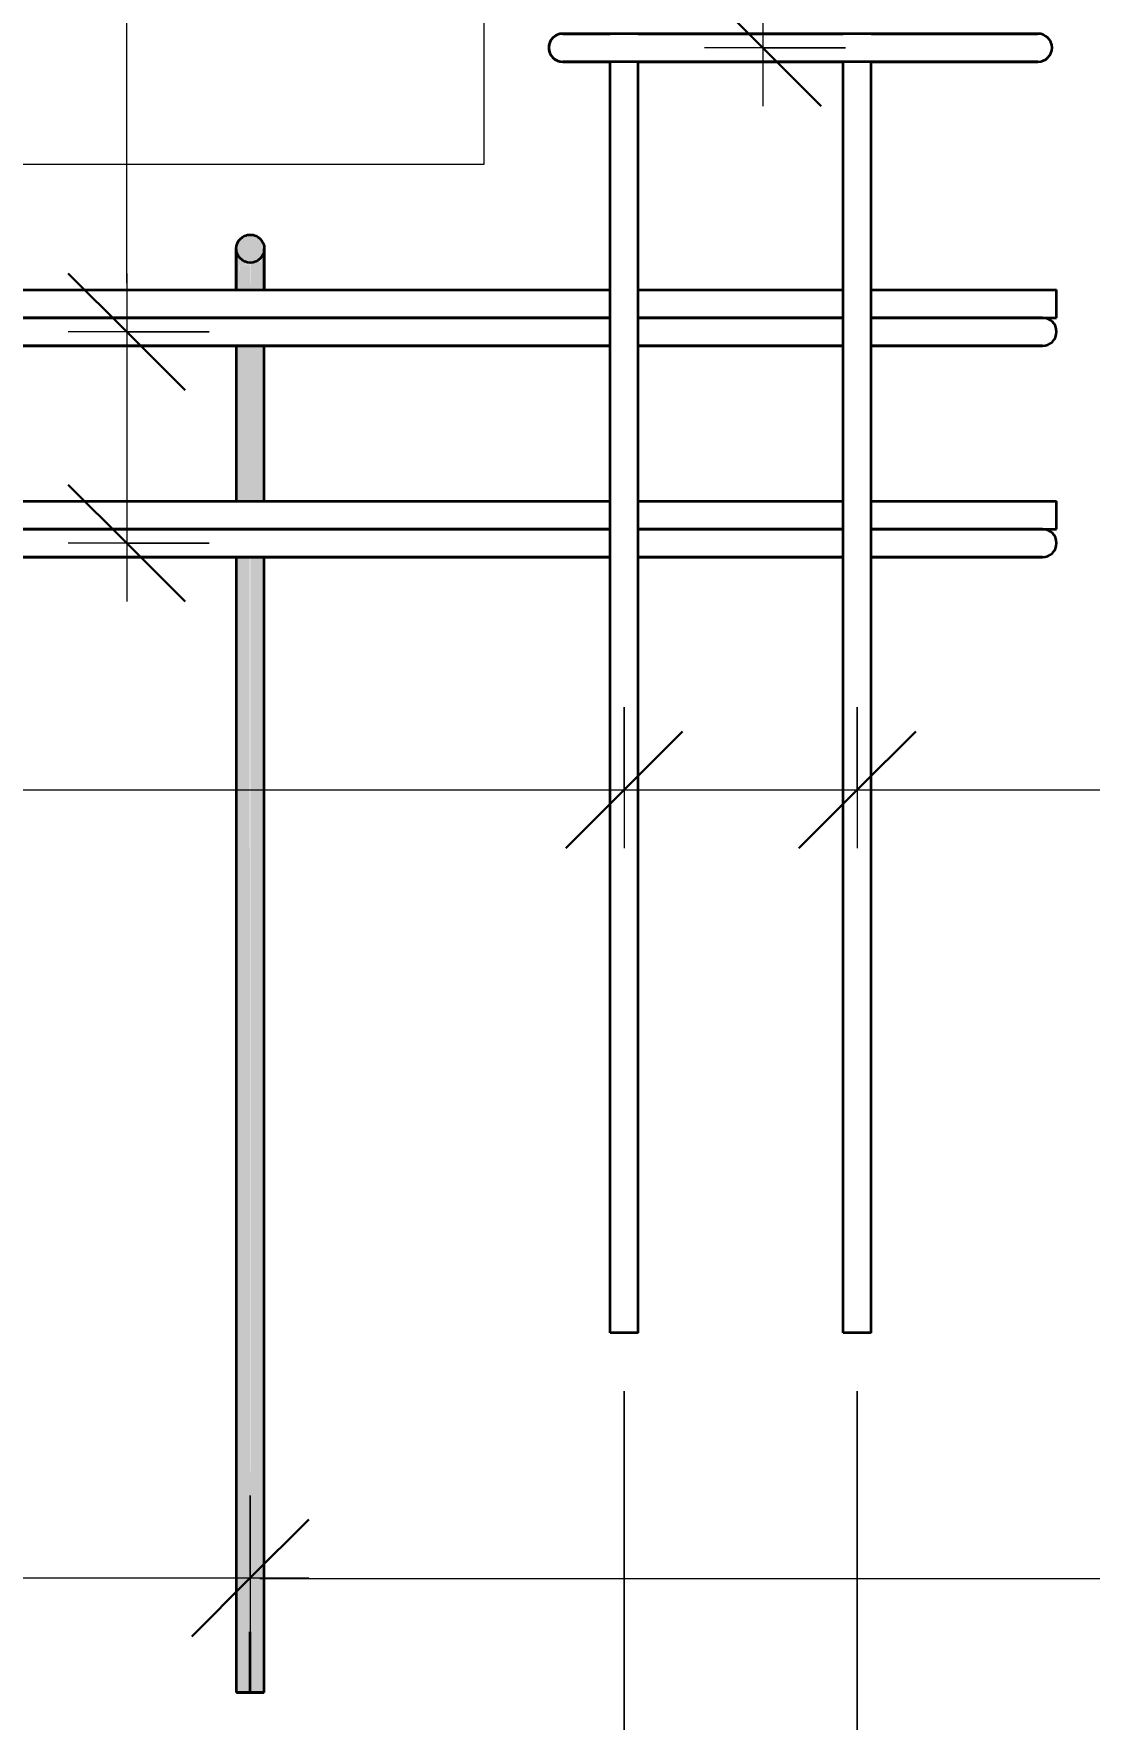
# Model space of a CAD drawing. Header units: millimetres. Extents: x -39709 to 12452, y -4989 to 80275.
# Drawn here: x 7869 to 8321, y -315 to 406 of the extents above; entities that cross this region are included whole.
import ezdxf

# ---------------------------------------------------------------- set-up
doc = ezdxf.new("R2010")
doc.units = ezdxf.units.MM
for name, color, linetype, lineweight in [('AA_Dim', 7, 'Continuous', 9), ('AA_Dim-25', 7, 'Continuous', 9), ('AA_Oformlenie', 7, 'Continuous', 9), ('AA_Vinoska', 7, 'Continuous', 9), ('AF_Stena_Опалубка', 253, 'Continuous', 20), ('KR_Armatura_Tonkie', 7, 'Continuous', 20)]:
    doc.layers.add(name, color=color, linetype=linetype, lineweight=lineweight)
doc.styles.add('ISOCPEUR_6', font='isocpeur.TTF', dxfattribs={"width": 0.9, "height": 62.5})
doc.styles.add('ISOCPEUR_7', font='isocpeur.TTF', dxfattribs={"width": 0.8, "height": 62.5})
doc.styles.add('ISOCPEUR_8', font='isocpeur.TTF', dxfattribs={"width": 0.85, "height": 62.5})
doc.dimstyles.new('05_Округл_1мм__прозр__1', dxfattribs={"dimscale": 304.8, "dimtxt": 62.672186, "dimasz": 0.139436, "dimexe": 0.123031, "dimexo": 0.082021, "dimgap": 0.008202, "dimtad": 1, "dimdec": 0, "dimdsep": 46, "dimtxsty": 'ISOCPEUR_6', "dimblk1": 'OBLIQUE', "dimblk2": 'OBLIQUE', "dimsah": 1, "dimcen": 0.09, "dimdle": 0.123031, "dimazin": 0, "dimtfac": 1, "dimtdec": 4, "dimtix": 1, "dimtmove": 1, "dimatfit": 3, "dimfxl": 1, "dimtvp": 1, "dimtolj": 1, "dimtzin": 0, "dimlwd": 18, "dimlwe": 18, "dimarcsym": 2})
doc.dimstyles.new('05_Округл_1мм__прозр__2', dxfattribs={"dimscale": 304.8, "dimtxt": 62.672186, "dimasz": 0.139436, "dimexe": 0.123031, "dimexo": 0.082021, "dimgap": 0.008202, "dimtad": 1, "dimdec": 0, "dimdsep": 46, "dimtxsty": 'ISOCPEUR_6', "dimblk1": 'OBLIQUE', "dimblk2": 'OBLIQUE', "dimsah": 1, "dimcen": 0.09, "dimdle": 0.123031, "dimazin": 0, "dimtfac": 1, "dimtdec": 4, "dimtix": 1, "dimtmove": 0, "dimatfit": 3, "dimfxl": 1, "dimtvp": 1, "dimtolj": 1, "dimtzin": 0, "dimlwd": 18, "dimlwe": 18, "dimarcsym": 2})
doc.dimstyles.new('10_Раскладка_арматуры_с_засечками', dxfattribs={"dimscale": 304.8, "dimtxt": 0.18, "dimasz": 0.164042, "dimexe": 0.082021, "dimexo": 0, "dimgap": 0, "dimtad": 1, "dimdec": 3, "dimrnd": 0.001, "dimdsep": 46, "dimtxsty": 'ISOCPEUR_7', "dimblk1": 'OBLIQUE', "dimblk2": 'OBLIQUE', "dimsah": 1, "dimcen": 0.09, "dimdle": 0.082021, "dimazin": 0, "dimtfac": 1, "dimtdec": 4, "dimtix": 1, "dimtmove": 0, "dimatfit": 3, "dimfxl": 1, "dimtvp": 1, "dimtolj": 1, "dimtzin": 0, "dimlwd": 18, "dimlwe": 18, "dimarcsym": 2})
doc.dimstyles.new('10_Раскладка_арматуры_с_засечками_4', dxfattribs={"dimscale": 304.8, "dimtxt": 0.18, "dimasz": 0.164042, "dimexe": 0.082021, "dimexo": 0, "dimgap": 0, "dimtad": 1, "dimdec": 3, "dimrnd": 0.001, "dimdsep": 46, "dimtxsty": 'ISOCPEUR_8', "dimblk1": 'OBLIQUE', "dimblk2": 'OBLIQUE', "dimsah": 1, "dimcen": 0.09, "dimdle": 0.082021, "dimazin": 0, "dimtfac": 1, "dimtdec": 4, "dimtix": 1, "dimtmove": 0, "dimatfit": 3, "dimfxl": 1, "dimtvp": 1, "dimtolj": 1, "dimtzin": 0, "dimlwd": 18, "dimlwe": 18, "dimarcsym": 2})

# ---------------------------------------------------------------- blocks, each defined once
blk = doc.blocks.new('350_Стержень П торец СК-СГ _НесАрм_РабПлоск_ - 350_Стержень П торец СК-СГ _НесАрм_РабПлоск_-V41-Схема обрамления отверстия в стене 1200х1500')
at = {"layer": 'KR_Armatura_Tonkie', "lineweight": 35}
for points in [[(78399.96, 308), (78401.51, 308.2), (78402.96, 308.8), (78404.2, 309.76), (78405.15, 311), (78405.75, 312.45), (78405.96, 314), (78405.75, 315.55), (78404.71, 317.58), (78404.2, 318.24), (78402.96, 319.2), (78401.51, 319.8), (78399.96, 320), (78398.4, 319.8), (78396.96, 319.2), (78395.2, 317.58), (78394.76, 317), (78394.16, 315.55), (78393.96, 314), (78394.16, 312.45), (78394.95, 310.76), (78395.71, 309.76), (78396.96, 308.8), (78398.4, 308.2)], [(78394.04, 296.45), (78394.06, 296.5), (78394.02, 296.45)]]:
    blk.add_hatch(color=256, dxfattribs=at).paths.add_polyline_path(points)
h = blk.add_hatch(color=256, dxfattribs=at)
h.paths.add_polyline_path([(78395.55, 306.31), (78399.96, 308), (78398.4, 308.2), (78396.96, 308.8), (78395.66, 309.48), (78395.53, 306.45)])
h.paths.add_polyline_path([(78395.25, 296.45), (78395.61, 302.98), (78395.36, 305.35), (78394.35, 300.09), (78395.13, 296.45)])
h.paths.add_polyline_path([(78393.97, 308.06), (78394.45, 311.75), (78394.12, 312.74), (78394.06, 311), (78393.97, 308.15)])
h = blk.add_hatch(color=256, dxfattribs=at)
h.paths.add_polyline_path([(78405.65, 296.45), (78405.7, 296.45), (78405.94, 298.51), (78405.67, 312.24), (78405.13, 310.38), (78405.56, 308.01), (78404.94, 307.63), (78404.38, 305.35), (78404.41, 299), (78404.8, 296.45), (78405.08, 296.45)])
h.paths.add_polyline_path([(78401.39, 296.45), (78399.96, 299), (78399.96, 296.45)])
h.paths.add_polyline_path([(78404.36, 305.72), (78404.07, 309.66), (78402.96, 308.8), (78400.5, 308.07), (78399.96, 308), (78399.96, 307.7), (78404.2, 305.8)])
h = blk.add_hatch(color=256, dxfattribs=at)
h.paths.add_polyline_path([(78394.16, -303.87), (78399.96, -303.87), (78399.7, 182), (78393.96, 182), (78393.96, -303.87)])
h.paths.add_polyline_path([(78394.76, 206), (78399.96, 206), (78399.94, 272.45), (78393.96, 272.45), (78394.16, 206), (78394.69, 206)])
h = blk.add_hatch(color=256, dxfattribs=at)
h.paths.add_polyline_path([(78399.96, -303.87), (78405.96, -303.87), (78405.75, 182), (78399.96, 182), (78399.96, -293.81)])
h.paths.add_polyline_path([(78401.32, 206), (78405.96, 206), (78405.75, 272.45), (78399.96, 272.45), (78399.96, 206)])
at = {"layer": 'AA_Oformlenie'}
for start, end in [(90, 270), (270, 90)]:
    blk.add_arc((78399.96, 314), 6, start, end, dxfattribs=at)
at = {"layer": 'KR_Armatura_Tonkie', "lineweight": 35}
for p, q in [((78393.96, 272.45), (78393.96, 206)), ((78405.96, 206), (78405.96, 272.45)), ((78393.96, 182), (78393.96, -303.87)), ((78405.96, -303.87), (78405.96, 182)), ((78399.96, -303.87), (78399.96, -277.88)), ((78399.96, -303.87), (78399.96, -277.88)), ((78399.96, -303.87), (78393.96, -303.87)), ((78394.76, -303.87), (78394.16, -303.87)), ((78394.16, -303.87), (78394.76, -303.87)), ((78394.16, -303.87), (78394.76, -303.87)), ((78399.96, -303.87), (78394.92, -303.87)), ((78394.92, -303.87), (78399.96, -303.87)), ((78394.92, -303.87), (78399.96, -303.87)), ((78399.96, -303.87), (78405.09, -303.87)), ((78405.09, -303.87), (78399.96, -303.87)), ((78399.96, -303.87), (78405.09, -303.87)), ((78405.96, -303.87), (78399.96, -303.87)), ((78405.15, -303.87), (78405.75, -303.87)), ((78405.75, -303.87), (78405.15, -303.87)), ((78405.15, -303.87), (78405.75, -303.87))]:
    blk.add_line(p, q, dxfattribs=at)
at = {"layer": 'KR_Armatura_Tonkie', "lineweight": 35, "flags": 128}
for points in [[(78393.96, 296.45), (78393.96, 300.16), (78393.96, 308.18), (78393.96, 312.93), (78393.96, 314)], [(78393.96, 314), (78393.96, 312.04), (78393.96, 306.37), (78393.96, 297.62), (78393.96, 296.45)], [(78405.96, 314), (78405.96, 312.04), (78405.96, 306.37), (78405.96, 297.62), (78405.96, 296.45)], [(78405.96, 296.45), (78405.96, 300.16), (78405.96, 308.18), (78405.96, 312.93), (78405.96, 314)]]:
    blk.add_lwpolyline(points, dxfattribs=at)
at = {"layer": 'KR_Armatura_Tonkie', "lineweight": 35}
blk.add_circle((78399.96, 314), 6, dxfattribs=at)
blk = doc.blocks.new('350_Стержень П торец СК-СГ _НесАрм_РабПлоск_ - 350_Стержень П торец СК-СГ _НесАрм_РабПлоск_-V51-Схема обрамления отверстия в стене 1200х1500')
at = {"layer": 'KR_Armatura_Tonkie', "lineweight": 35}
blk.add_hatch(color=256, dxfattribs=at).paths.add_polyline_path([(78399.96, 308), (78401.51, 308.2), (78402.96, 308.8), (78404.2, 309.76), (78405.15, 311), (78405.75, 312.45), (78405.96, 314), (78405.75, 315.55), (78404.71, 317.58), (78404.2, 318.24), (78402.96, 319.2), (78401.51, 319.8), (78399.96, 320), (78398.4, 319.8), (78396.96, 319.2), (78395.2, 317.58), (78394.76, 317), (78394.16, 315.55), (78393.96, 314), (78394.16, 312.45), (78394.95, 310.76), (78395.71, 309.76), (78396.96, 308.8), (78398.4, 308.2)])
h = blk.add_hatch(color=256, dxfattribs=at)
h.paths.add_polyline_path([(78394.06, 296.45), (78395, 296.45), (78394.55, 299.27), (78394.35, 300.09), (78395.36, 305.35), (78395.63, 308.9), (78395.5, 310.04), (78394.42, 311), (78393.97, 308.06), (78394.05, 298.62)])
h.paths.add_polyline_path([(78399.96, 296.45), (78399.74, 307.43), (78399.52, 307.56), (78395.55, 306.31), (78395.44, 299), (78395.25, 296.45), (78397.01, 296.45)])
h = blk.add_hatch(color=256, dxfattribs=at)
h.paths.add_polyline_path([(78405.9, 296.45), (78405.95, 296.45), (78405.7, 296.45)])
h.paths.add_polyline_path([(78399.96, 296.45), (78404.52, 296.45), (78404.38, 305.51), (78405.08, 307.73), (78405.52, 308.2), (78405.03, 310.84), (78404.28, 309.49), (78404.33, 307.7), (78404.2, 305.8), (78399.96, 307.7), (78399.96, 299)])
h = blk.add_hatch(color=256, dxfattribs=at)
h.paths.add_polyline_path([(78394.16, -303.87), (78399.96, -303.87), (78399.7, 182), (78393.96, 182), (78393.96, -303.87)])
h.paths.add_polyline_path([(78394.69, 206), (78399.96, 206), (78399.94, 272.45), (78393.96, 272.45), (78394.16, 206)])
h = blk.add_hatch(color=256, dxfattribs=at)
h.paths.add_polyline_path([(78399.96, -303.87), (78405.96, -303.87), (78405.75, 182), (78399.96, 182), (78399.96, -293.81)])
h.paths.add_polyline_path([(78401.32, 206), (78405.96, 206), (78405.75, 272.45), (78399.96, 272.45), (78399.96, 206)])
at = {"layer": 'AA_Oformlenie'}
for start, end in [(90, 270), (270, 90)]:
    blk.add_arc((78399.96, 314), 6, start, end, dxfattribs=at)
at = {"layer": 'KR_Armatura_Tonkie', "lineweight": 35}
for p, q in [((78393.96, 272.45), (78393.96, 206)), ((78405.96, 206), (78405.96, 272.45)), ((78393.96, 182), (78393.96, -303.87)), ((78405.96, -303.87), (78405.96, 182)), ((78399.96, -303.87), (78399.96, -277.88)), ((78399.96, -303.87), (78399.96, -277.88)), ((78399.96, -303.87), (78393.96, -303.87)), ((78394.16, -303.87), (78394.76, -303.87)), ((78394.76, -303.87), (78394.16, -303.87)), ((78394.16, -303.87), (78394.76, -303.87)), ((78394.92, -303.87), (78399.96, -303.87)), ((78399.96, -303.87), (78394.92, -303.87)), ((78394.92, -303.87), (78399.96, -303.87)), ((78399.96, -303.87), (78405.09, -303.87)), ((78405.96, -303.87), (78399.96, -303.87)), ((78399.96, -303.87), (78405.09, -303.87)), ((78405.09, -303.87), (78399.96, -303.87)), ((78405.15, -303.87), (78405.75, -303.87)), ((78405.15, -303.87), (78405.75, -303.87)), ((78405.75, -303.87), (78405.15, -303.87))]:
    blk.add_line(p, q, dxfattribs=at)
at = {"layer": 'KR_Armatura_Tonkie', "lineweight": 35, "flags": 128}
for points in [[(78393.96, 314), (78393.96, 312.04), (78393.96, 306.37), (78393.96, 297.62), (78393.96, 296.45)], [(78393.96, 296.45), (78393.96, 300.16), (78393.96, 308.18), (78393.96, 312.93), (78393.96, 314)], [(78405.96, 296.45), (78405.96, 300.16), (78405.96, 308.18), (78405.96, 312.93), (78405.96, 314)], [(78405.96, 314), (78405.96, 312.04), (78405.96, 306.37), (78405.96, 297.62), (78405.96, 296.45)]]:
    blk.add_lwpolyline(points, dxfattribs=at)
at = {"layer": 'KR_Armatura_Tonkie', "lineweight": 35}
blk.add_circle((78399.96, 314), 6, dxfattribs=at)
blk = doc.blocks.new('DIMBLOCK126-Схема обрамления отверстия в стене 1200х1500')
at = {"layer": 'AA_Dim-25', "lineweight": 18}
for p, q in [((7761.86, -219.51), (7761.86, -279.87)), ((7761.86, -254.87), (7761.86, -219.51)), ((7961.86, -219.51), (7961.86, -279.87)), ((7961.86, -254.87), (7961.86, -219.51)), ((7761.86, -254.87), (7986.86, -254.87))]:
    blk.add_line(p, q, dxfattribs=at)
at = {"layer": 'AA_Dim-25', "lineweight": 30}
for p, q in [((7761.86, -254.87), (7786.86, -229.87)), ((7961.86, -254.87), (7986.86, -229.87)), ((7761.86, -254.87), (7736.86, -279.87)), ((7961.86, -254.87), (7936.86, -279.87))]:
    blk.add_line(p, q, dxfattribs=at)
blk = doc.blocks.new('_Oblique')
at = {"color": 0, "linetype": 'ByBlock', "lineweight": -2}
blk.add_line((-0.5, -0.5), (0.5, 0.5), dxfattribs=at)
blk = doc.blocks.new('DIMBLOCK136-Схема обрамления отверстия в стене 1200х1500')
at = {"layer": 'AA_Dim-25', "lineweight": 18}
for p, q in [((6861.86, -328.87), (6861.86, -634.05)), ((6861.86, -596.55), (6861.86, -328.87)), ((8061.86, -328.87), (8061.86, -634.05)), ((8061.86, -596.55), (8061.86, -328.87)), ((6861.86, -596.55), (8061.86, -596.55))]:
    blk.add_line(p, q, dxfattribs=at)
at = {"layer": 'AA_Dim-25', "lineweight": 30}
for p, q in [((6861.86, -596.55), (6883.11, -575.3)), ((8061.86, -596.55), (8083.11, -575.3)), ((6861.86, -596.55), (6840.61, -617.8)), ((8061.86, -596.55), (8040.61, -617.8))]:
    blk.add_line(p, q, dxfattribs=at)
at = {"layer": 'AA_Dim-25', "color": 0, "lineweight": 18, "insert": (7389.73, -512.63), "char_height": 62.5, "width": 173.1171, "attachment_point": 1, "line_spacing_factor": 1.135194, "style": 'ISOCPEUR_6'}
blk.add_mtext('1200', dxfattribs=at)
blk = doc.blocks.new('DIMBLOCK137-Схема обрамления отверстия в стене 1200х1500')
at = {"layer": 'AA_Dim-25', "lineweight": 18}
for p, q in [((8121.86, -175), (8121.86, -634.05)), ((8121.86, -596.55), (8121.86, -175)), ((8061.86, -328.87), (8061.86, -634.05)), ((8061.86, -596.55), (8061.86, -328.87)), ((7950.91, -596.55), (8053.96, -596.55)), ((8053.96, -596.55), (8091.86, -596.55)), ((8061.86, -596.55), (8121.86, -596.55))]:
    blk.add_line(p, q, dxfattribs=at)
at = {"layer": 'AA_Dim-25', "lineweight": 30}
for p, q in [((8061.86, -596.55), (8083.11, -575.3)), ((8121.86, -596.55), (8143.11, -575.3)), ((8061.86, -596.55), (8040.61, -617.8)), ((8121.86, -596.55), (8100.61, -617.8))]:
    blk.add_line(p, q, dxfattribs=at)
at = {"layer": 'AA_Dim-25', "color": 0, "lineweight": 18, "insert": (7950.91, -512.63), "char_height": 62.5, "width": 93.6535, "attachment_point": 1, "line_spacing_factor": 1.135194, "style": 'ISOCPEUR_6'}
blk.add_mtext('60', dxfattribs=at)
blk = doc.blocks.new('DIMBLOCK138-Схема обрамления отверстия в стене 1200х1500')
at = {"layer": 'AA_Dim-25', "lineweight": 18}
for p, q in [((8121.86, -175), (8121.86, -634.05)), ((8121.86, -596.55), (8121.86, -175)), ((8221.61, -175), (8221.61, -634.05)), ((8221.61, -596.55), (8221.61, -175)), ((8121.86, -596.55), (8221.61, -596.55)), ((8144.61, -742.7), (8171.73, -596.55)), ((8014.37, -742.7), (8144.61, -742.7))]:
    blk.add_line(p, q, dxfattribs=at)
at = {"layer": 'AA_Dim-25', "lineweight": 30}
for p, q in [((8121.86, -596.55), (8143.11, -575.3)), ((8221.61, -596.55), (8242.86, -575.3)), ((8121.86, -596.55), (8100.61, -617.8)), ((8221.61, -596.55), (8200.36, -617.8))]:
    blk.add_line(p, q, dxfattribs=at)
at = {"layer": 'AA_Dim-25', "color": 0, "lineweight": 18, "insert": (8014.37, -658.78), "char_height": 62.5, "width": 126.2904, "attachment_point": 1, "line_spacing_factor": 1.135194, "style": 'ISOCPEUR_6'}
blk.add_mtext('100', dxfattribs=at)
blk = doc.blocks.new('DIMBLOCK139-Схема обрамления отверстия в стене 1200х1500')
at = {"layer": 'AA_Dim-25', "lineweight": 18}
for p, q in [((8221.61, -175), (8221.61, -634.05)), ((8221.61, -596.55), (8221.61, -175)), ((8336.86, -442.35), (8336.86, -634.05)), ((8336.86, -596.55), (8336.86, -442.35)), ((8221.61, -596.55), (8374.36, -596.55)), ((8355.46, -596.55), (8279.23, -596.55)), ((8473.87, -596.55), (8355.46, -596.55))]:
    blk.add_line(p, q, dxfattribs=at)
at = {"layer": 'AA_Dim-25', "lineweight": 30}
for p, q in [((8221.61, -596.55), (8242.86, -575.3)), ((8336.86, -596.55), (8358.11, -575.3)), ((8221.61, -596.55), (8200.36, -617.8)), ((8336.86, -596.55), (8315.61, -617.8))]:
    blk.add_line(p, q, dxfattribs=at)
at = {"layer": 'AA_Dim-25', "color": 0, "lineweight": 18, "insert": (8380.46, -512.63), "char_height": 62.5, "width": 112.1004, "attachment_point": 1, "line_spacing_factor": 1.135194, "style": 'ISOCPEUR_6'}
blk.add_mtext('115', dxfattribs=at)
blk = doc.blocks.new('DIMBLOCK141-Схема обрамления отверстия в стене 1200х1500')
at = {"layer": 'AA_Dim-25', "lineweight": 18}
for p, q in [((6801.86, 117.77), (6801.86, 57.42)), ((6801.86, 82.42), (6801.86, 117.77)), ((8121.86, 117.77), (8121.86, 57.42)), ((8121.86, 82.42), (8121.86, 117.77)), ((6801.86, 82.42), (8121.86, 82.42))]:
    blk.add_line(p, q, dxfattribs=at)
at = {"layer": 'AA_Dim-25', "lineweight": 30}
for p, q in [((6801.86, 82.42), (6826.86, 107.42)), ((8121.86, 82.42), (8146.86, 107.42)), ((6801.86, 82.42), (6776.86, 57.42)), ((8121.86, 82.42), (8096.86, 57.42))]:
    blk.add_line(p, q, dxfattribs=at)
blk = doc.blocks.new('DIMBLOCK142-Схема обрамления отверстия в стене 1200х1500')
at = {"layer": 'AA_Dim-25', "lineweight": 18}
for p, q in [((8121.86, 117.77), (8121.86, 57.42)), ((8121.86, 82.42), (8121.86, 117.77)), ((8221.61, 117.77), (8221.61, 57.42)), ((8221.61, 82.42), (8221.61, 117.77)), ((8121.86, 82.42), (8246.61, 82.42))]:
    blk.add_line(p, q, dxfattribs=at)
at = {"layer": 'AA_Dim-25', "lineweight": 30}
for p, q in [((8121.86, 82.42), (8146.86, 107.42)), ((8221.61, 82.42), (8246.61, 107.42)), ((8121.86, 82.42), (8096.86, 57.42)), ((8221.61, 82.42), (8196.61, 57.42))]:
    blk.add_line(p, q, dxfattribs=at)
blk = doc.blocks.new('DIMBLOCK149-Схема обрамления отверстия в стене 1200х1500')
at = {"layer": 'AA_Dim-25', "lineweight": 30}
for p, q in [((8181.18, 600), (8156.18, 625)), ((8181.18, 600), (8206.18, 575)), ((8181.18, 400), (8156.18, 425)), ((8181.18, 400), (8206.18, 375))]:
    blk.add_line(p, q, dxfattribs=at)
at = {"layer": 'AA_Dim-25', "lineweight": 18}
for p, q in [((8216.54, 600), (8156.18, 600)), ((8181.18, 600), (8181.18, 375)), ((8181.18, 600), (8216.54, 600)), ((8216.54, 400), (8156.18, 400)), ((8181.18, 400), (8216.54, 400))]:
    blk.add_line(p, q, dxfattribs=at)
blk = doc.blocks.new('DIMBLOCK163-Схема обрамления отверстия в стене 1200х1500')
at = {"layer": 'AA_Dim-25', "lineweight": 30}
for p, q in [((7908.97, 278.45), (7883.97, 303.45)), ((7908.97, 278.45), (7933.97, 253.45)), ((7908.97, 188), (7883.97, 213)), ((7908.97, 188), (7933.97, 163))]:
    blk.add_line(p, q, dxfattribs=at)
at = {"layer": 'AA_Dim-25', "lineweight": 18}
for p, q in [((7908.97, 303.45), (7908.97, 163)), ((7944.32, 278.45), (7883.97, 278.45)), ((7908.97, 278.45), (7944.32, 278.45)), ((7944.32, 188), (7883.97, 188)), ((7908.97, 188), (7944.32, 188))]:
    blk.add_line(p, q, dxfattribs=at)

msp = doc.modelspace()

# ---------------------------------------------------------------- linework, layer by layer
at = {"layer": 'AA_Vinoska'}
for p, q in [((7909.0064, 299.3069), (7909.0064, 520.9451)), ((8231.2287, 82.3884), (8520.7531, 82.3884)), ((7965.9714, -255.0486), (8520.7531, -255.0486))]:
    msp.add_line(p, q, dxfattribs=at)
at = {"layer": 'AF_Stena_Опалубка'}
for p, q in [((8061.858, 1850), (8061.858, 350)), ((8061.858, 350), (6861.858, 350))]:
    msp.add_line(p, q, dxfattribs=at)
at = {"layer": 'KR_Armatura_Tonkie', "lineweight": 35}
for p, q in [((8157.0302, 406), (8095.5743, 406)), ((8095.5743, 406), (8115.762, 406)), ((8106.1185, 406), (8106.1185, 406)), ((8131.5743, 406), (8106.1185, 406)), ((8106.1185, 406), (8115.858, 406)), ((8127.822, 406), (8131.5743, 406)), ((8127.858, 406), (8143.284, 406)), ((8131.5743, 406), (8215.608, 406)), ((8262.9377, 406), (8131.5743, 406)), ((8194.1957, 406), (8157.0302, 406)), ((8227.608, 406), (8262.9377, 406)), ((8262.9377, 406), (8298.9377, 406)), ((8298.9377, 406), (8262.9377, 406)), ((8157.0302, 394), (8095.5743, 394)), ((8095.5743, 394), (8115.762, 394)), ((8131.5743, 394), (8095.5743, 394)), ((8095.5743, 394), (8106.1185, 394)), ((8106.1185, 394), (8115.858, 394)), ((8115.858, -150), (8115.858, 394)), ((8115.858, 296.4508), (8115.858, 394)), ((8127.822, 394), (8131.5743, 394)), ((8127.858, 394), (8143.284, 394)), ((8127.858, -150), (8127.858, 394)), ((8127.858, 296.4508), (8127.858, 394)), ((8131.5743, 394), (8215.608, 394)), ((8262.9377, 394), (8131.5743, 394)), ((8194.1957, 394), (8157.0302, 394)), ((8215.608, -150), (8215.608, 394)), ((8215.608, 296.4508), (8215.608, 394)), ((8227.608, 394), (8262.9377, 394)), ((8227.608, -150), (8227.608, 394)), ((8227.608, 296.4508), (8227.608, 394)), ((8262.9377, 394), (8298.9377, 394)), ((8298.9377, 394), (8262.9377, 394)), ((6807.858, 296.4508), (8115.858, 296.4508)), ((6807.858, 296.4508), (8115.858, 296.4508)), ((8127.858, 296.4508), (8215.608, 296.4508)), ((8127.858, 296.4508), (8215.608, 296.4508)), ((8227.608, 296.4508), (8306.858, 296.4508)), ((8227.608, 296.4508), (8306.858, 296.4508)), ((8306.858, 284.4508), (8306.858, 296.4508)), ((8306.858, 284.4508), (8306.858, 296.4508)), ((6807.858, 284.4508), (8115.858, 284.4508)), ((6807.858, 284.4508), (8115.858, 284.4508)), ((7486.858, 284.4508), (8115.858, 284.4508)), ((8115.858, 284.4508), (7486.858, 284.4508)), ((8127.858, 284.4508), (8215.608, 284.4508)), ((8127.858, 284.4508), (8215.608, 284.4508)), ((8127.858, 284.4508), (8215.608, 284.4508)), ((8215.608, 284.4508), (8127.858, 284.4508)), ((8227.608, 284.4508), (8306.858, 284.4508)), ((8227.608, 284.4508), (8306.858, 284.4508)), ((8227.608, 284.4508), (8264.858, 284.4508)), ((8264.858, 284.4508), (8227.608, 284.4508)), ((8264.858, 284.4508), (8300.858, 284.4508)), ((8300.858, 284.4508), (8264.858, 284.4508)), ((7486.858, 272.4508), (8115.858, 272.4508)), ((8115.858, 272.4508), (7486.858, 272.4508)), ((8115.858, 206), (8115.858, 272.4508)), ((8127.858, 206), (8127.858, 272.4508)), ((8127.858, 272.4508), (8215.608, 272.4508)), ((8215.608, 272.4508), (8127.858, 272.4508)), ((8215.608, 206), (8215.608, 272.4508)), ((8227.608, 206), (8227.608, 272.4508)), ((8227.608, 272.4508), (8264.858, 272.4508)), ((8264.858, 272.4508), (8227.608, 272.4508)), ((8264.858, 272.4508), (8300.858, 272.4508)), ((8300.858, 272.4508), (8264.858, 272.4508)), ((6807.858, 206), (8115.858, 206)), ((6807.858, 206), (8115.858, 206)), ((8127.858, 206), (8215.608, 206)), ((8127.858, 206), (8215.608, 206)), ((8227.608, 206), (8306.858, 206)), ((8227.608, 206), (8306.858, 206)), ((8306.858, 194), (8306.858, 206)), ((8306.858, 194), (8306.858, 206)), ((6807.858, 194), (8115.858, 194)), ((6807.858, 194), (8115.858, 194)), ((7486.858, 194), (8115.858, 194)), ((8115.858, 194), (7486.858, 194)), ((8127.858, 194), (8215.608, 194)), ((8127.858, 194), (8215.608, 194)), ((8127.858, 194), (8215.608, 194)), ((8215.608, 194), (8127.858, 194)), ((8227.608, 194), (8306.858, 194)), ((8227.608, 194), (8306.858, 194)), ((8227.608, 194), (8264.858, 194)), ((8264.858, 194), (8227.608, 194)), ((8264.858, 194), (8300.858, 194)), ((8300.858, 194), (8264.858, 194)), ((7486.858, 182), (8115.858, 182)), ((8115.858, 182), (7486.858, 182)), ((8115.858, -150), (8115.858, 182)), ((8127.858, -150), (8127.858, 182)), ((8127.858, 182), (8215.608, 182)), ((8215.608, 182), (8127.858, 182)), ((8215.608, -150), (8215.608, 182)), ((8227.608, -150), (8227.608, 182)), ((8227.608, 182), (8264.858, 182)), ((8264.858, 182), (8227.608, 182)), ((8264.858, 182), (8300.858, 182)), ((8300.858, 182), (8264.858, 182)), ((8127.858, -150), (8115.858, -150)), ((8127.858, -150), (8115.858, -150)), ((8227.608, -150), (8215.608, -150)), ((8227.608, -150), (8215.608, -150))]:
    msp.add_line(p, q, dxfattribs=at)
for centre, start, end in [((8095.5743, 400), 90, 270), ((8095.5743, 400), 90, 270), ((8095.5743, 400), 90, 147.9603948), ((8298.9377, 400), 270, 90), ((8298.9377, 400), 270, 90), ((8095.5743, 400), 150, 270), ((8300.858, 278.4508), 270, 90), ((8300.858, 278.4508), 270, 90), ((8300.858, 188), 270, 90), ((8300.858, 188), 270, 90)]:
    msp.add_arc(centre, 6, start, end, dxfattribs=at)

# ---------------------------------------------------------------- block references
for name in ['350_Стержень П торец СК-СГ _НесАрм_РабПлоск_ - 350_Стержень П торец СК-СГ _НесАрм_РабПлоск_-V41-Схема обрамления отверстия в стене 1200х1500', '350_Стержень П торец СК-СГ _НесАрм_РабПлоск_ - 350_Стержень П торец СК-СГ _НесАрм_РабПлоск_-V51-Схема обрамления отверстия в стене 1200х1500']:
    msp.add_blockref(name, (-70438.0983, 0), dxfattribs=at)

# ---------------------------------------------------------------- dimensions: what is measured, and where the dimension line sits
at = {"layer": 'AA_Dim', "lineweight": 18}
for base, p1, p2, override, picture, middle in [((8181.1849, 400), (8216.5402, 600), (8216.5402, 400), {"dimpost": '<>', "dimfxl": 200}, 'DIMBLOCK149-Схема обрамления отверстия в стене 1200х1500', (8149.9349, 500)), ((7908.9664, 188), (7944.3217, 278.4508), (7944.3217, 188), {"dimpost": '<>', "dimfxl": 90.45085}, 'DIMBLOCK163-Схема обрамления отверстия в стене 1200х1500', (7877.7164, 233.2254))]:
    dim = msp.add_linear_dim(base=base, p1=p1, p2=p2, angle=90, dimstyle='10_Раскладка_арматуры_с_засечками', override=override, dxfattribs=at)
    dim.commit()
    dim.dimension.update_dxf_attribs({"geometry": picture, "text_midpoint": middle})
for base, p1, p2, dimstyle, override, picture, middle in [((8121.858, 82.4158), (6801.858, 117.7712), (8121.858, 117.7712), '10_Раскладка_арматуры_с_засечками', {"dimpost": '<>', "dimfxl": 1320}, 'DIMBLOCK141-Схема обрамления отверстия в стене 1200х1500', (7461.858, 113.6658)), ((8221.608, 82.4158), (8121.858, 117.7712), (8221.608, 117.7712), '10_Раскладка_арматуры_с_засечками', {"dimpost": '<>', "dimfxl": 99.75}, 'DIMBLOCK142-Схема обрамления отверстия в стене 1200х1500', (8171.733, 113.6658)), ((7961.858, -254.8656), (7761.858, -219.5103), (7961.858, -219.5103), '10_Раскладка_арматуры_с_засечками_4', {"dimpost": '<>', "dimfxl": 200}, 'DIMBLOCK126-Схема обрамления отверстия в стене 1200х1500', (7861.858, -223.6156)), ((8061.858, -596.5485), (6861.858, -303.865), (8061.858, -303.865), '05_Округл_1мм__прозр__2', {"dimpost": '<>', "dimfxl": 1200}, 'DIMBLOCK136-Схема обрамления отверстия в стене 1200х1500', (7461.858, -562.7985))]:
    dim = msp.add_linear_dim(base=base, p1=p1, p2=p2, dimstyle=dimstyle, override=override, dxfattribs=at)
    dim.commit()
    dim.dimension.update_dxf_attribs({"geometry": picture, "text_midpoint": middle})
for base, p1, p2, override, picture, middle in [((8121.858, -596.5485), (8061.858, -303.865), (8121.858, -150), {"dimpost": '<>', "dimfxl": 165.149745}, 'DIMBLOCK137-Схема обрамления отверстия в стене 1200х1500', (7997.7407, -554.2953)), ((8221.608, -596.5485), (8121.858, -150), (8221.608, -150), {"dimpost": '<>', "dimfxl": 99.75}, 'DIMBLOCK138-Схема обрамления отверстия в стене 1200х1500', (8077.5135, -700.451)), ((8336.858, -596.5485), (8221.608, -150), (8336.858, -417.3466), {"dimpost": '<>', "dimfxl": 291.130163}, 'DIMBLOCK139-Схема обрамления отверстия в стене 1200х1500', (8436.5075, -554.2953))]:
    dim = msp.add_linear_dim(base=base, p1=p1, p2=p2, dimstyle='05_Округл_1мм__прозр__1', override=override, dxfattribs=at)
    dim.commit()
    dim.dimension.update_dxf_attribs({"geometry": picture, "text_midpoint": middle, "dimtype": 160})

doc.saveas('drawing.dxf')
